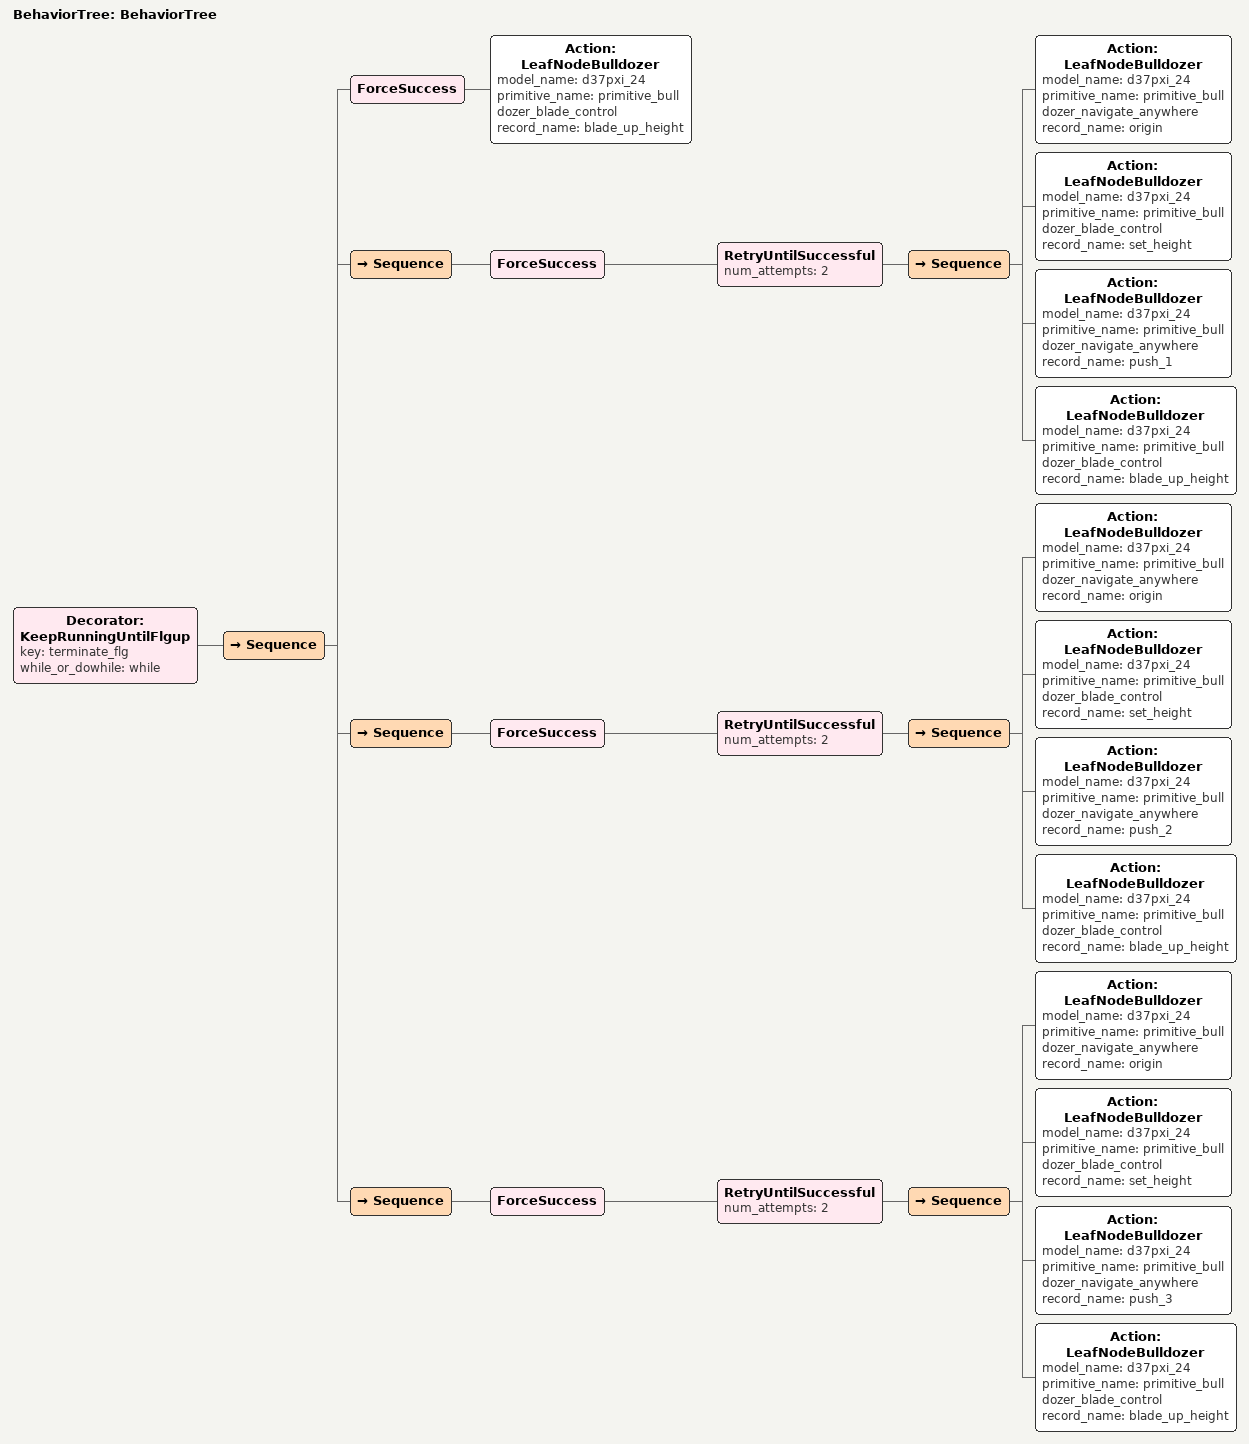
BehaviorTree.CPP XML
<?xml version="1.0"?>
<root main_tree_to_execute="BehaviorTree">
    <BehaviorTree ID="BehaviorTree">
        <Decorator ID="KeepRunningUntilFlgup" key="terminate_flg" while_or_dowhile="while">
            <Sequence>
                <ForceSuccess>
                    <Action ID="LeafNodeBulldozer" model_name="d37pxi_24" primitive_name="primitive_bulldozer_blade_control" record_name="blade_up_height"/>
                </ForceSuccess>
                <Sequence>
                    <ForceSuccess>
                        <RetryUntilSuccessful num_attempts="2">
                            <Sequence>
                                <Action ID="LeafNodeBulldozer" model_name="d37pxi_24" primitive_name="primitive_bulldozer_navigate_anywhere" record_name="origin"/>
                                <Action ID="LeafNodeBulldozer" model_name="d37pxi_24" primitive_name="primitive_bulldozer_blade_control" record_name="set_height"/>
                                <Action ID="LeafNodeBulldozer" model_name="d37pxi_24" primitive_name="primitive_bulldozer_navigate_anywhere" record_name="push_1"/>
                                <Action ID="LeafNodeBulldozer" model_name="d37pxi_24" primitive_name="primitive_bulldozer_blade_control" record_name="blade_up_height"/>
                            </Sequence>
                        </RetryUntilSuccessful>
                    </ForceSuccess>
                </Sequence>
                <Sequence>
                    <ForceSuccess>
                        <RetryUntilSuccessful num_attempts="2">
                            <Sequence>
                                <Action ID="LeafNodeBulldozer" model_name="d37pxi_24" primitive_name="primitive_bulldozer_navigate_anywhere" record_name="origin"/>
                                <Action ID="LeafNodeBulldozer" model_name="d37pxi_24" primitive_name="primitive_bulldozer_blade_control" record_name="set_height"/>
                                <Action ID="LeafNodeBulldozer" model_name="d37pxi_24" primitive_name="primitive_bulldozer_navigate_anywhere" record_name="push_2"/>
                                <Action ID="LeafNodeBulldozer" model_name="d37pxi_24" primitive_name="primitive_bulldozer_blade_control" record_name="blade_up_height"/>
                            </Sequence>
                        </RetryUntilSuccessful>
                    </ForceSuccess>
                </Sequence>
                <Sequence>
                    <ForceSuccess>
                        <RetryUntilSuccessful num_attempts="2">
                            <Sequence>
                                <Action ID="LeafNodeBulldozer" model_name="d37pxi_24" primitive_name="primitive_bulldozer_navigate_anywhere" record_name="origin"/>
                                <Action ID="LeafNodeBulldozer" model_name="d37pxi_24" primitive_name="primitive_bulldozer_blade_control" record_name="set_height"/>
                                <Action ID="LeafNodeBulldozer" model_name="d37pxi_24" primitive_name="primitive_bulldozer_navigate_anywhere" record_name="push_3"/>
                                <Action ID="LeafNodeBulldozer" model_name="d37pxi_24" primitive_name="primitive_bulldozer_blade_control" record_name="blade_up_height"/>
                            </Sequence>
                        </RetryUntilSuccessful>
                    </ForceSuccess>
                </Sequence>
            </Sequence>
        </Decorator>
    </BehaviorTree>
</root>
